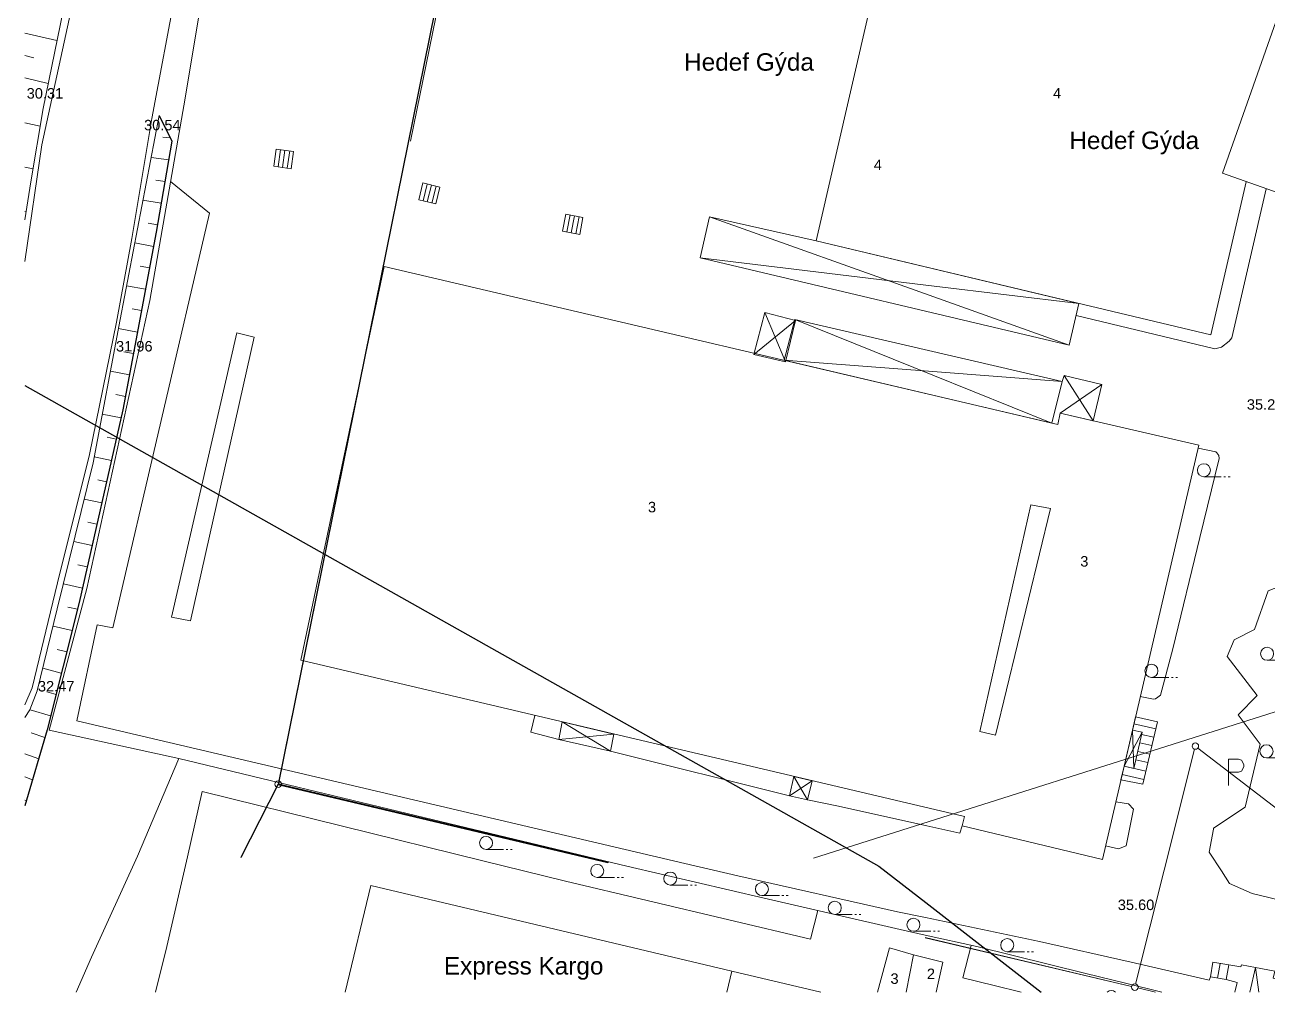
# Model space of a CAD drawing. Header units: centimetres. Extents: x -38353 to 28366, y -42745 to 17597.
# Drawn here: x -37704 to -23428, y -33720 to -22622 of the extents above; entities that cross this region are included whole.
import ezdxf

# ---------------------------------------------------------------- set-up
doc = ezdxf.new("R2010")
doc.units = ezdxf.units.CM
doc.header["$LTSCALE"] = 500
for name, color, linetype, lineweight in [('2013_halihazir_BÖLGEPARKI_HİLAL_dwg-1', 9, 'Continuous', 9), ('A-DETL-THIN', 151, 'Continuous', 9), ('Ada_Siniri-1', 254, 'Continuous', 25), ('B_Acık_Otopark-1', 9, 'Continuous', 9), ('B_Betonzemin-1', 9, 'Continuous', 9), ('B_Fabrika-1', 9, 'Continuous', 9), ('B_Merdiven-1', 9, 'Continuous', 9), ('B_Sundurma-1', 9, 'Continuous', 9), ('B_Teras-1', 9, 'Continuous', 9), ('B_Teras_Gayrimeskun-1', 9, 'Continuous', 9), ('B_Ticari-1', 9, 'Continuous', 9), ('BÖLGEPARKI SONN ALTLIK_dwg-1', 221, 'Continuous', 9), ('Hat_ENH-1', 254, 'Continuous', 25), ('Hid_Dere_Sulu_Yat_Gen-1', 9, 'Continuous', 9), ('ISKABIS_Kanal-1', 4, 'Continuous', 9), ('S_Izgara-1', 9, 'Continuous', 9), ('S_Otopark-1', 9, 'Continuous', 9), ('S_Tek_Agac-1', 9, 'Continuous', 9), ('Sev_Sevalti-1', 9, 'Continuous', 9), ('Sev_Sevustu-1', 254, 'Continuous', 25), ('Sev_Tarama-1', 9, 'Continuous', 9), ('Sinir_Ist_Duvari-1', 9, 'Continuous', 9), ('Sinir_Mulkiyet-1', 9, 'Continuous', 9), ('Sinir_Tel_bir_taraf-1', 9, 'Continuous', 9), ('Y_Kat_Adedi', 120, 'Continuous', 9), ('Y_Kat_Adedi_Teras', 120, 'Continuous', 9), ('Y_Kot_Noktasi-1', 5, 'Continuous', 9), ('Y_Yapi', 230, 'Continuous', 9), ('Yol_Kaldirim_kenari_bordurtasi-1', 9, 'Continuous', 9)]:
    doc.layers.add(name, color=color, linetype=linetype, lineweight=lineweight)
doc.styles.add('Arial_1', font='arial.ttf', dxfattribs={"height": 200})
doc.styles.add('Arial_2', font='arial.ttf', dxfattribs={"height": 120})

# ---------------------------------------------------------------- blocks, each defined once
blk = doc.blocks.new('2013_halihazir_BÖLGEPARKI_HİLAL_dwg_11424_6-2116990-VAZİYET PLANI')
at = {"layer": 'S_Tek_Agac-1'}
for p, q in [((0, -75), (200, -75)), ((230, -75), (250, -75)), ((280, -75), (300, -75))]:
    blk.add_line(p, q, dxfattribs=at)
blk.add_circle((0, 0), 75, dxfattribs=at)
blk = doc.blocks.new('2013_halihazir_BÖLGEPARKI_HİLAL_dwg_11424_3-2117006-VAZİYET PLANI')
at = {"layer": 'S_Tek_Agac-1'}
for p, q in [((0, -75), (200, -75)), ((230, -75), (250, -75)), ((280, -75), (300, -75))]:
    blk.add_line(p, q, dxfattribs=at)
blk.add_circle((0, 0), 75, dxfattribs=at)
blk = doc.blocks.new('2013_halihazir_BÖLGEPARKI_HİLAL_dwg_12038_1-2117011-VAZİYET PLANI')
at = {"layer": 'S_Izgara-1'}
for p, q in [((1, 1), (-1, 1)), ((-1, 1), (-1, -1)), ((-0.5, -1), (-0.5, 1)), ((0, -1), (0, 1)), ((0.55, -1), (0.55, 1)), ((1, -1), (1, 1)), ((1, -1), (-1, -1))]:
    blk.add_line(p, q, dxfattribs=at)
at = {"layer": 'S_Izgara-1', "flags": 128}
blk.add_lwpolyline([(1, 1), (-1, 1), (-1, -1), (1, -1), (1, 1)], dxfattribs=at)
blk = doc.blocks.new('2013_halihazir_BÖLGEPARKI_HİLAL_dwg_11424_3-V2-VAZİYET PLANI')
at = {"layer": 'S_Tek_Agac-1'}
blk.add_arc((0, 0), 75, 50.8399, 129.1601, dxfattribs=at)
blk = doc.blocks.new('2013_halihazir_BÖLGEPARKI_HİLAL_dwg_11219_2-2117023-VAZİYET PLANI')
at = {"layer": 'S_Otopark-1', "flags": 128}
blk.add_lwpolyline([(0, 0), (0, 3), (1.17, 3), (1.52, 2.88), (1.76, 2.39), (1.76, 2.13), (1.52, 1.62), (1.17, 1.52), (0, 1.52)], dxfattribs=at)
blk = doc.blocks.new('2013_halihazir_BÖLGEPARKI_HİLAL_dwg-2116511-VAZİYET PLANI')
at = {"layer": 'Ada_Siniri-1', "flags": 128}
for points in [[(-23125, 7055), (-23374, 6861), (-25164, 5835), (-26463, 5934), (-26701, 5952), (-27172, 6102), (-27819, 5729), (-28271, 5468), (-26828, 5335), (-26472, 5216), (-26331, 5169), (-26481, 4595), (-27774, -372), (-30499, 180), (-32052, -5679), (-29314, -6228), (-29147, -6261), (-31662, -18324), (-31759, -18301), (-34426, -31469), (-30642, -32363)], [(-30632, -32364), (-34426, -31465), (-34854, -32306)]]:
    blk.add_lwpolyline(points, dxfattribs=at)
at = {"layer": 'B_Acık_Otopark-1', "flags": 128}
for points in [[(-23687, -31980), (-23685, -31971), (-23323, -31729), (-23150, -31006), (-23402, -30668), (-23184, -30446), (-23529, -29998), (-23449, -29807), (-23215, -29690), (-23059, -29248), (-22781, -29138), (-22499, -27995), (-22431, -27678)], [(-25895, -33851), (-26204, -33776), (-26564, -33688), (-26470, -33314)]]:
    blk.add_lwpolyline(points, dxfattribs=at)
at = {"layer": 'B_Betonzemin-1', "flags": 128}
blk.add_lwpolyline([(-23203, -33568), (-23365, -33536), (-23373, -33562), (-23510, -33537), (-23541, -33707), (-23415, -33741), (-23441, -33851)], dxfattribs=at)
at = {"layer": 'B_Fabrika-1', "flags": 128}
blk.add_lwpolyline([(-27542, -33851), (-27407, -33342), (-27131, -33424), (-26793, -33508), (-26870, -33851)], dxfattribs=at)
blk.add_lwpolyline([(-27542, -33851), (-27407, -33342), (-27131, -33424), (-26793, -33508), (-26870, -33851)], dxfattribs=at)
at = {"layer": 'B_Merdiven-1'}
for p, q in [((-24599, -30771), (-24346, -30828)), ((-24511, -30893), (-24370, -30925)), ((-24555, -31088), (-24417, -31120)), ((-24533, -30991), (-24393, -31022)), ((-24712, -31258), (-24463, -31314)), ((-24577, -31186), (-24440, -31217)), ((-24735, -31355), (-24487, -31411)), ((-23639, -33691), (-23609, -33521))]:
    blk.add_line(p, q, dxfattribs=at)
at = {"layer": 'B_Merdiven-1', "flags": 128}
for points in [[(-24712, -31257), (-24600, -31283), (-24505, -30867), (-24616, -30845), (-24580, -30691), (-24327, -30749), (-24499, -31463), (-24749, -31415)], [(-23510, -33537), (-23541, -33707), (-23721, -33677), (-23694, -33508)]]:
    blk.add_lwpolyline(points, close=True, dxfattribs=at)
at = {"layer": 'B_Sundurma-1'}
for p, q in [((-28601, -26618), (-28839, -26053)), ((-25067, -27295), (-25402, -26776)), ((-31205, -30953), (-30572, -30889)), ((-24600, -31283), (-24616, -30845)), ((-28293, -31425), (-28556, -31600)), ((-23166, -33851), (-23203, -33568))]:
    blk.add_line(p, q, dxfattribs=at)
at = {"layer": 'B_Sundurma-1', "flags": 128}
for points in [[(-25231, -25948), (-28248, -25230), (-29474, -24956), (-29579, -25427), (-25343, -26426), (-25231, -25948), (-28248, -25230), (-29474, -24956), (-29579, -25427), (-25343, -26426), (-25231, -25948), (-26894, -25749), (-29579, -25427)], [(-25343, -26426), (-26896, -25874), (-29474, -24956)], [(-28964, -26533), (-28484, -26144), (-28601, -26618), (-28964, -26533), (-28839, -26053), (-28484, -26144)], [(-25423, -26843), (-26907, -26730), (-28614, -26601), (-28493, -26131), (-25423, -26843), (-25541, -27322), (-28614, -26601), (-28493, -26131), (-25423, -26843), (-25541, -27322), (-28614, -26601)], [(-28493, -26131), (-26908, -26770), (-25541, -27322)], [(-25446, -27208), (-24969, -26877), (-25067, -27295), (-25446, -27208), (-25475, -27337), (-25541, -27322), (-25423, -26843), (-25402, -26776), (-24969, -26877)], [(-31164, -30750), (-31205, -30953), (-30610, -31085), (-30572, -30889), (-31164, -30750), (-30610, -31085)], [(-24505, -30867), (-24712, -31257), (-24600, -31283), (-24505, -30867), (-24616, -30845), (-24712, -31257)], [(-28506, -31375), (-28293, -31425), (-28346, -31644), (-28556, -31600), (-28506, -31375), (-28346, -31644)], [(-22842, -33851), (-22806, -33727), (-23001, -33691), (-22982, -33612), (-23203, -33568), (-23270, -33851)]]:
    blk.add_lwpolyline(points, dxfattribs=at)
at = {"layer": 'B_Teras-1', "flags": 128}
blk.add_lwpolyline([(-27542, -33851), (-27407, -33342), (-27131, -33424), (-27213, -33851)], dxfattribs=at)
at = {"layer": 'B_Teras_Gayrimeskun-1', "flags": 128}
blk.add_lwpolyline([(-25783, -28260), (-25558, -28303), (-26187, -30901), (-26368, -30860)], close=True, dxfattribs=at)
at = {"layer": 'B_Ticari-1', "flags": 128}
for points in [[(-27222, -20780), (-28248, -25230), (-23717, -26308), (-23309, -24552)], [(-23309, -24552), (-23717, -26308), (-28248, -25230), (-27222, -20780)], [(-33655, -33851), (-33361, -32629), (-29217, -33609), (-29274, -33851)], [(-29274, -33851), (-29217, -33609), (-28194, -33851)]]:
    blk.add_lwpolyline(points, dxfattribs=at)
blk.add_lwpolyline([(-26546, -31837), (-34166, -30043), (-33208, -25523), (-25475, -27337), (-25446, -27208), (-23853, -27575), (-24962, -32329), (-26573, -31941), (-26546, -31837), (-34166, -30043), (-33208, -25523), (-25475, -27337), (-25446, -27208), (-23853, -27575), (-24962, -32329), (-26573, -31941)], close=True, dxfattribs=at)
at = {"layer": 'Hat_ENH-1', "flags": 128}
blk.add_lwpolyline([(-37335, -26891), (-27528, -32406), (-26990, -32823), (-25666, -33851)], dxfattribs=at)
blk.add_lwpolyline([(-37335, -26891), (-27528, -32406), (-26990, -32823), (-25666, -33851)], dxfattribs=at)
at = {"layer": 'Hid_Dere_Sulu_Yat_Gen-1', "flags": 128}
for points in [[(-36749, -22330), (-37141, -24128), (-37335, -25466)], [(-35596, -22339), (-35878, -23826), (-36107, -25203), (-36283, -26165), (-36591, -27682), (-36960, -29155), (-37252, -30361), (-37335, -30553)]]:
    blk.add_lwpolyline(points, dxfattribs=at)
at = {"layer": 'Sev_Sevalti-1', "flags": 128}
for points in [[(-37335, -24989), (-37266, -24554), (-37126, -23712), (-36861, -22420), (-36506, -20928), (-36081, -19195), (-35825, -17829), (-35560, -16367), (-35469, -15340), (-35392, -14574), (-35196, -13547), (-34819, -12253), (-34510, -10722), (-34279, -9215), (-34014, -7423), (-33681, -5751), (-33369, -4306), (-33270, -3503), (-33243, -3213)], [(-35793, -23793), (-36241, -26132), (-36552, -27776), (-36962, -29453), (-37192, -30392), (-37276, -30613), (-37335, -30698)]]:
    blk.add_lwpolyline(points, dxfattribs=at)
at = {"layer": 'Sev_Sevustu-1', "flags": 128}
blk.add_lwpolyline([(-35793, -23793), (-35646, -24086), (-35825, -25129), (-36209, -27170), (-36712, -29380), (-37079, -30840), (-37335, -31712)], dxfattribs=at)
at = {"layer": 'Sev_Tarama-1'}
for p, q in [((-37335, -22847), (-36966, -22933)), ((-37335, -23104), (-37231, -23129)), ((-37335, -23361), (-37067, -23423)), ((-37335, -23875), (-37160, -23913)), ((-35665, -24049), (-35752, -24039)), ((-37335, -24386), (-37241, -24405)), ((-35683, -24300), (-35885, -24275)), ((-35725, -24548), (-35829, -24534)), ((-35768, -24797), (-35979, -24765)), ((-37335, -24895), (-37320, -24898)), ((-35811, -25047), (-35918, -25028)), ((-35856, -25294), (-36073, -25254)), ((-35902, -25540), (-36011, -25520)), ((-35948, -25786), (-36167, -25745)), ((-35995, -26031), (-36104, -26011)), ((-36041, -26277), (-36260, -26236)), ((-36087, -26523), (-36197, -26502)), ((-36134, -26769), (-36353, -26727)), ((-36180, -27015), (-36290, -26994)), ((-36230, -27261), (-36446, -27218)), ((-36285, -27505), (-36389, -27484)), ((-36341, -27750), (-36539, -27708)), ((-36396, -27994), (-36496, -27973)), ((-36452, -28238), (-36654, -28195)), ((-36508, -28482), (-36611, -28460)), ((-36563, -28726), (-36773, -28680)), ((-36619, -28970), (-36726, -28947)), ((-36674, -29214), (-36892, -29166)), ((-36732, -29458), (-36841, -29433)), ((-36793, -29702), (-37011, -29651)), ((-36854, -29946), (-36962, -29919)), ((-36916, -30190), (-37129, -30134)), ((-36977, -30434), (-37083, -30406)), ((-37039, -30681), (-37275, -30611)), ((-37105, -30929), (-37263, -30876)), ((-37176, -31173), (-37335, -31116)), ((-37247, -31414), (-37335, -31382)), ((-37318, -31654), (-37335, -31647))]:
    blk.add_line(p, q, dxfattribs=at)
at = {"layer": 'Sinir_Ist_Duvari-1', "flags": 128}
blk.add_lwpolyline([(-35565, -31172), (-37055, -30846), (-36622, -29221), (-35900, -25915), (-35493, -23593), (-35010, -20694), (-34483, -17682), (-34591, -17660), (-34000, -14860), (-33175, -11261), (-32710, -9125), (-32185, -6710), (-31966, -5684), (-29236, -6229)], dxfattribs=at)
at = {"layer": 'Sinir_Mulkiyet-1'}
for p, q in [((-24553, -33803), (-24353, -33851)), ((-24353, -33851), (-24553, -33803))]:
    blk.add_line(p, q, dxfattribs=at)
at = {"layer": 'Sinir_Mulkiyet-1', "flags": 128}
for points in [[(-31767, -18337), (-34417, -31429)], [(-24251, -32450), (-23903, -31064)], [(-23864, -31050), (-22488, -32107)], [(-34444, -31501), (-34854, -32306)], [(-30632, -32364), (-34389, -31474)], [(-34389, -31477), (-30642, -32363)], [(-24580, -33758), (-24251, -32450)], [(-26996, -33226), (-24626, -33786), (-26996, -33225), (-24626, -33786)], [(-24352, -33851), (-24553, -33803)]]:
    blk.add_lwpolyline(points, close=True, dxfattribs=at)
at = {"layer": 'Sinir_Mulkiyet-1'}
for centre in [(-23894, -31027), (-23894, -31027), (-34426, -31465), (-34426, -31465), (-24590, -33795), (-24590, -33795)]:
    blk.add_circle(centre, 37.5, dxfattribs=at)
at = {"layer": 'Sinir_Tel_bir_taraf-1', "flags": 128}
for points in [[(-32906, -24085), (-32250, -20881), (-31735, -18382)], [(-36745, -33851), (-36569, -33451), (-36043, -32290), (-35565, -31172), (-32738, -31851), (-30600, -32364), (-30421, -32407), (-28844, -32771), (-27283, -33132), (-26995, -33196), (-26402, -33329), (-25153, -33638), (-24698, -33747), (-24279, -33851)], [(-35833, -33851), (-35705, -33327), (-35469, -32297), (-35297, -31550)]]:
    blk.add_lwpolyline(points, dxfattribs=at)
at = {"layer": 'Yol_Kaldirim_kenari_bordurtasi-1'}
blk.add_line((-28556, -31600), (-30610, -31085), dxfattribs=at)
at = {"layer": 'Yol_Kaldirim_kenari_bordurtasi-1', "flags": 128}
for points in [[(-35661, -24550), (-35216, -24912), (-36324, -29670), (-36505, -29635), (-36738, -30736), (-29756, -32375), (-29146, -32516), (-27314, -32928), (-26993, -32995), (-25682, -33268), (-24631, -33507), (-23737, -33715), (-23721, -33677)], [(-25264, -26088), (-23671, -26470), (-23594, -26449), (-23507, -26382), (-23475, -26343), (-23081, -24632)], [(-34902, -26287), (-34700, -26337), (-35432, -29589), (-35652, -29547), (-34902, -26287)], [(-24526, -30460), (-24376, -30490), (-24350, -30484), (-24324, -30468), (-24296, -30444), (-24152, -29912), (-23843, -28633), (-23621, -27726), (-23626, -27692), (-23646, -27662), (-23659, -27651), (-23861, -27608)], [(-31205, -30953), (-31524, -30867), (-31479, -30676)], [(-28228, -32914), (-28315, -33242), (-31127, -32577), (-32076, -32344), (-35297, -31550)], [(-26573, -31941), (-26600, -32028), (-26978, -31943), (-27992, -31718), (-28346, -31644)], [(-24926, -32174), (-24777, -32205), (-24688, -32171), (-24604, -31751), (-24660, -31691), (-24807, -31667)], [(-23593, -32460), (-23736, -32244), (-23687, -31980)], [(-23593, -32459), (-23503, -32605), (-23243, -32720), (-22827, -32817), (-22787, -32797)]]:
    blk.add_lwpolyline(points, dxfattribs=at)
for p, xscale, yscale, zscale, rotation in [((-34362, -24290), 99.99999999999999, 99.99999999999999, 99.99999999999999, 352.0345775930373), ((-32690, -24687), 99.99999999999999, 99.99999999999999, 99.99999999999999, 346.6305489884513), ((-31043, -25040), 100, 100, 100, 349.1549832322968)]:
    blk.add_blockref('2013_halihazir_BÖLGEPARKI_HİLAL_dwg_12038_1-2117011-VAZİYET PLANI', p, dxfattribs=dict(xscale=xscale, yscale=yscale, zscale=zscale, rotation=rotation))
for name, p in [('2013_halihazir_BÖLGEPARKI_HİLAL_dwg_11424_3-2117006-VAZİYET PLANI', (-23796, -27863)), ('2013_halihazir_BÖLGEPARKI_HİLAL_dwg_11424_3-2117006-VAZİYET PLANI', (-23070, -29968)), ('2013_halihazir_BÖLGEPARKI_HİLAL_dwg_11424_3-2117006-VAZİYET PLANI', (-24398, -30164)), ('2013_halihazir_BÖLGEPARKI_HİLAL_dwg_11424_3-2117006-VAZİYET PLANI', (-23077, -31088)), ('2013_halihazir_BÖLGEPARKI_HİLAL_dwg_11424_3-2117006-VAZİYET PLANI', (-32039, -32139)), ('2013_halihazir_BÖLGEPARKI_HİLAL_dwg_11424_6-2116990-VAZİYET PLANI', (-30762, -32460)), ('2013_halihazir_BÖLGEPARKI_HİLAL_dwg_11424_6-2116990-VAZİYET PLANI', (-29923, -32548)), ('2013_halihazir_BÖLGEPARKI_HİLAL_dwg_11424_6-2116990-VAZİYET PLANI', (-28871, -32668)), ('2013_halihazir_BÖLGEPARKI_HİLAL_dwg_11424_6-2116990-VAZİYET PLANI', (-28035, -32884)), ('2013_halihazir_BÖLGEPARKI_HİLAL_dwg_11424_6-2116990-VAZİYET PLANI', (-27131, -33078)), ('2013_halihazir_BÖLGEPARKI_HİLAL_dwg_11424_3-2117006-VAZİYET PLANI', (-26054, -33312)), ('2013_halihazir_BÖLGEPARKI_HİLAL_dwg_11424_3-V2-VAZİYET PLANI', (-24859, -33908))]:
    blk.add_blockref(name, p)
at = {"xscale": 100, "yscale": 100, "zscale": 100}
blk.add_blockref('2013_halihazir_BÖLGEPARKI_HİLAL_dwg_11219_2-2117023-VAZİYET PLANI', (-23515, -31479), dxfattribs=at)
at = {"layer": 'Y_Kat_Adedi', "char_height": 120, "width": 111.27, "attachment_point": 2, "line_spacing_factor": 0.938532, "style": 'Arial_2'}
for s, insert in [('\\fArial|b0|i0|c162|p34|;4', (-25481, -23476)), ('\\fArial|b0|i0|c162|p34|;4', (-27540, -24299)), ('\\fArial|b0|i0|c162|p34|;3', (-30133, -28225)), ('\\fArial|b0|i0|c162|p34|;3', (-25169, -28848)), ('\\fArial|b0|i0|c162|p34|;2', (-26930, -33581))]:
    blk.add_mtext(s, dxfattribs=dict(at, insert=insert))
at = {"layer": 'Y_Kat_Adedi_Teras', "insert": (-27348, -33636), "char_height": 120, "width": 111.27, "attachment_point": 2, "line_spacing_factor": 0.938532, "style": 'Arial_2'}
blk.add_mtext('\\fArial|b0|i0|c162|p34|;3', dxfattribs=at)
at = {"layer": 'Y_Kot_Noktasi-1', "char_height": 120, "width": 500.72, "attachment_point": 2, "line_spacing_factor": 0.938532, "style": 'Arial_2'}
for s, insert in [('30.31', (-37104, -23478)), ('30.54', (-35756, -23842)), ('31.96', (-36078, -26380)), ('35.25', (-23093, -27048)), ('32.47', (-36975, -30281)), ('35.60', (-24575, -32789))]:
    blk.add_mtext(s, dxfattribs=dict(at, insert=insert))
at = {"layer": 'Y_Yapi', "char_height": 200, "attachment_point": 2, "line_spacing_factor": 0.938532, "style": 'Arial_1'}
for s, insert, width in [('Hedef Gýda', (-29019, -23078), 1776.34), ('Hedef Gýda', (-24596, -23977), 1776.34), ('Express Kargo', (-31607, -33449), 2181.38)]:
    blk.add_mtext(s, dxfattribs=dict(at, insert=insert, width=width))
blk = doc.blocks.new('BÖLGEPARKI SONN ALTLIK_dwg-3078738-VAZİYET PLANI')
at = {"layer": 'ISKABIS_Kanal-1'}
blk.add_line((-35.357, 286.012), (-35.643, 277.241), dxfattribs=at)

msp = doc.modelspace()

# ---------------------------------------------------------------- linework, layer by layer
at = {"layer": 'A-DETL-THIN'}
for p, q in [((-15842.7, -1371.3), (-23953.6, -24323.8)), ((-23953.6, -24323.8), (-20194.8, -25652.1))]:
    msp.add_line(p, q, dxfattribs=at)

# ---------------------------------------------------------------- block references
at = {"layer": '2013_halihazir_BÖLGEPARKI_HİLAL_dwg-1'}
msp.add_blockref('2013_halihazir_BÖLGEPARKI_HİLAL_dwg-2116511-VAZİYET PLANI', (-369.7, 130.6), dxfattribs=at)
at = {"layer": 'BÖLGEPARKI SONN ALTLIK_dwg-1', "xscale": 999.9999999976723, "yscale": 999.9999999976723, "zscale": 999.9999999976723, "rotation": 289.4622785660024}
msp.add_blockref('BÖLGEPARKI SONN ALTLIK_dwg-3078738-VAZİYET PLANI', (-278171, -158164), dxfattribs=at)

doc.saveas('drawing.dxf')
